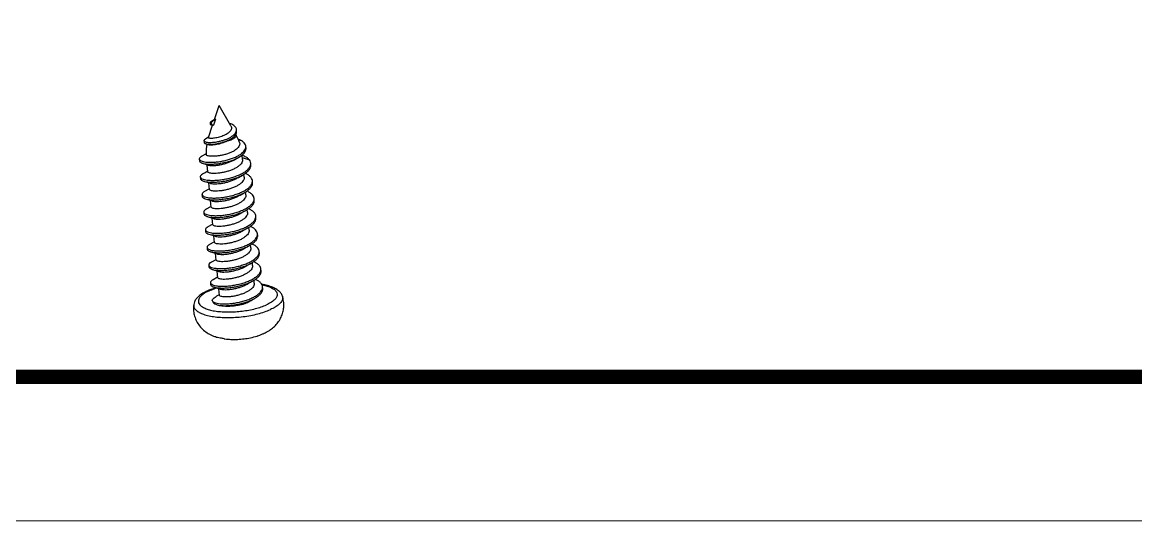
# Model space of a CAD drawing. Header units: millimetres. Extents: x 6083 to 6448, y 1315 to 1569.
# Drawn here: x 6261.82 to 6310.44, y 1315.04 to 1336.81 of the extents above; entities that cross this region are included whole.
import ezdxf

# ---------------------------------------------------------------- set-up
doc = ezdxf.new("R2010")
doc.units = ezdxf.units.MM
doc.layers.add('3_ALL_AXES', color=7, linetype='Continuous')
doc.layers.add('from', color=7, linetype='Continuous', lineweight=13)

# ---------------------------------------------------------------- blocks, each defined once
blk = doc.blocks.new('A$C496B05E0')
at = {"color": 7, "linetype": 'Continuous'}
for p, q in [((44.914, 18.848), (44.67, 18.639)), ((44.914, 18.848), (44.811, 18.489)), ((44.602, 18.653), (44.612, 18.548)), ((44.67, 18.639), (44.68, 18.534)), ((44.68, 18.534), (44.811, 18.489)), ((46.152, 18.132), (46.142, 18.237)), ((44.248, 17.59), (44.259, 17.485)), ((44.512, 17.764), (44.513, 17.771)), ((45.617, 17.579), (45.731, 17.641)), ((46.25, 17.648), (46.421, 17.595)), ((44.34, 17.418), (44.418, 17.39)), ((44.418, 17.39), (44.466, 17.373)), ((46.7, 17.156), (46.69, 17.261)), ((43.978, 16.52), (43.988, 16.415)), ((44.377, 16.827), (44.124, 16.687)), ((46.479, 16.616), (46.893, 16.47)), ((46.983, 16.177), (46.973, 16.282)), ((44.428, 16.192), (44.492, 16.17)), ((44.466, 15.812), (44.439, 15.796)), ((46.258, 15.452), (46.497, 15.585)), ((44.036, 15.482), (44.046, 15.377)), ((44.228, 15.233), (44.499, 15.145)), ((44.499, 15.145), (44.607, 15.11)), ((46.164, 15.4), (46.258, 15.452)), ((47.082, 15.15), (47.072, 15.255)), ((44.135, 14.455), (44.145, 14.35)), ((44.537, 14.769), (44.286, 14.63)), ((44.565, 14.785), (44.537, 14.769)), ((46.262, 14.372), (46.356, 14.425)), ((46.356, 14.425), (46.596, 14.558)), ((44.327, 14.206), (44.598, 14.118)), ((44.636, 13.742), (44.385, 13.603)), ((44.598, 14.118), (44.706, 14.082)), ((44.664, 13.757), (44.636, 13.742)), ((47.18, 14.123), (47.17, 14.228)), ((44.233, 13.427), (44.243, 13.322)), ((44.426, 13.179), (44.697, 13.091)), ((44.697, 13.091), (44.805, 13.055)), ((46.361, 13.345), (46.455, 13.398)), ((46.455, 13.398), (46.695, 13.531)), ((47.279, 13.095), (47.269, 13.201)), ((44.332, 12.4), (44.342, 12.295)), ((44.735, 12.714), (44.484, 12.576)), ((44.762, 12.73), (44.735, 12.714)), ((46.46, 12.318), (46.554, 12.371)), ((46.554, 12.371), (46.793, 12.503)), ((44.524, 12.152), (44.796, 12.063)), ((44.833, 11.687), (44.582, 11.548)), ((44.796, 12.063), (44.903, 12.028)), ((44.861, 11.703), (44.833, 11.687)), ((47.378, 12.068), (47.368, 12.173)), ((44.431, 11.373), (44.441, 11.268)), ((44.623, 11.124), (44.894, 11.036)), ((44.894, 11.036), (45.002, 11)), ((46.558, 11.29), (46.652, 11.343)), ((46.652, 11.343), (46.892, 11.476)), ((47.476, 11.041), (47.466, 11.146)), ((44.932, 10.66), (44.681, 10.521)), ((44.96, 10.676), (44.932, 10.66)), ((46.751, 10.316), (46.991, 10.449)), ((44.529, 10.346), (44.539, 10.24)), ((44.722, 10.097), (44.993, 10.009)), ((44.993, 10.009), (45.101, 9.973)), ((46.657, 10.263), (46.751, 10.316)), ((47.575, 10.014), (47.565, 10.119)), ((44.628, 9.318), (44.638, 9.213)), ((45.031, 9.633), (44.78, 9.494)), ((45.058, 9.648), (45.031, 9.633)), ((46.756, 9.236), (46.85, 9.289)), ((46.85, 9.289), (47.089, 9.422)), ((47.674, 8.986), (47.664, 9.091)), ((44.82, 9.07), (45.092, 8.982)), ((45.129, 8.605), (44.988, 8.527)), ((45.092, 8.982), (45.199, 8.946)), ((45.157, 8.621), (45.129, 8.605)), ((47.253, 8.542), (47.254, 8.544)), ((46.847, 8.204), (46.948, 8.262)), ((46.948, 8.262), (47.188, 8.394)), ((45.419, 6.059), (45.474, 6.049)), ((47.382, 6.226), (47.436, 6.247))]:
    blk.add_line(p, q, dxfattribs=at)
for points in [[(44.873, 18.826), (44.784, 18.768), (44.692, 18.712), (44.613, 18.665)], [(44.621, 18.54), (44.696, 18.508), (44.753, 18.483)], [(44.518, 17.787), (44.419, 17.731), (44.331, 17.683)], [(45.731, 17.641), (45.768, 17.664), (45.821, 17.696)], [(44.155, 16.282), (44.288, 16.238), (44.428, 16.192)], [(46.029, 16.482), (46.147, 16.549), (46.263, 16.614)], [(44.439, 15.796), (44.311, 15.725), (44.188, 15.657)]]:
    blk.add_lwpolyline(points, dxfattribs=at)
for centre, radius, start, end in [((44.617, 17.747), 0.107, 166.75177, 170.70974), ((44.627, 17.744), 0.117, 161.25792, 166.72119), ((45.708, 18.192), 0.464, 325.31611, 327.44959), ((45.842, 18.222), 0.302, 341.89456, 343.14906), ((45.805, 17.407), 0.925, 299.14421, 300.01951), ((46.711, 15.231), 0.362, 344.23624, 347.30715), ((47.215, 10.092), 0.351, 346.10836, 347.3047), ((46.251, 9.907), 1.804, 289.28496, 289.56175)]:
    blk.add_arc(centre, radius, start, end, dxfattribs=at)
for points, start_tangent, end_tangent in [([(44.881, 18.831), (44.872, 18.827)], (-0.92168, -0.38795), (-0.884804, -0.465964)), ([(44.914, 18.848), (44.881, 18.831)], (-0.897848, -0.440305), (-0.92168, -0.38795)), ([(44.612, 18.667), (44.608, 18.662), (44.604, 18.653)], (-0.775171, -0.631751), (-0.146103, -0.989269)), ([(44.604, 18.653), (44.604, 18.649), (44.605, 18.647)], (-0.146103, -0.989269), (0.68667, -0.726969)), ([(44.605, 18.647), (44.625, 18.641), (44.67, 18.639)], (0.68667, -0.726969), (0.999943, 0.010656)), ([(44.614, 18.548), (44.614, 18.544), (44.62, 18.539)], (-0.146103, -0.989269), (0.941361, -0.337402)), ([(44.62, 18.539), (44.635, 18.536), (44.68, 18.534)], (0.941361, -0.337402), (0.999943, 0.010656)), ([(44.752, 18.483), (44.769, 18.483), (44.811, 18.489)], (-0.563443, -0.826155), (0.983211, 0.18247)), ([(46.142, 18.237), (46.122, 18.314), (46.068, 18.399), (45.985, 18.475), (45.875, 18.542), (45.746, 18.598), (45.735, 18.602)], (-0.097612, 0.995225), (-0.941279, 0.337629)), ([(45.82, 18.453), (45.824, 18.445), (45.85, 18.363), (45.846, 18.277), (45.808, 18.188), (45.739, 18.101)], (0.492028, -0.87058), (-0.701428, -0.71274)), ([(46.131, 18.135), (46.143, 18.223), (46.142, 18.237)], (0.289862, 0.957069), (-0.097612, 0.995225)), ([(44.331, 17.683), (44.295, 17.66), (44.253, 17.614), (44.25, 17.59)], (-0.87389, -0.486123), (0.077729, -0.996975)), ([(44.25, 17.59), (44.255, 17.571), (44.299, 17.535), (44.384, 17.508), (44.503, 17.492), (44.652, 17.489), (44.823, 17.5), (45.008, 17.525), (45.201, 17.565), (45.392, 17.618), (45.573, 17.684), (45.739, 17.761), (45.882, 17.846), (45.997, 17.937), (46.08, 18.032), (46.129, 18.129)], (0.077729, -0.996975), (0.310746, 0.950493)), ([(44.34, 17.418), (44.394, 17.403), (44.513, 17.387), (44.662, 17.384), (44.833, 17.395), (45.018, 17.42), (45.211, 17.46), (45.402, 17.513), (45.583, 17.579), (45.749, 17.656), (45.821, 17.696)], (0.943279, -0.332), (0.859965, 0.510353)), ([(44.466, 17.372), (44.505, 17.362), (44.594, 17.351), (44.708, 17.35), (44.843, 17.36), (44.992, 17.381), (45.151, 17.414), (45.313, 17.458), (45.47, 17.514), (45.617, 17.579)], (0.936834, -0.349774), (0.895537, 0.444987)), ([(45.739, 18.101), (45.65, 18.025), (45.542, 17.955), (45.416, 17.891), (45.281, 17.836), (45.14, 17.792), (45.001, 17.758), (44.87, 17.735), (44.752, 17.723), (44.652, 17.721), (44.577, 17.728), (44.529, 17.743), (44.512, 17.764)], (-0.701428, -0.71274), (-0.083247, 0.996529)), ([(45.617, 17.579), (45.772, 17.62), (45.905, 17.671)], (0.976013, 0.217714), (0.911266, 0.411819)), ([(45.821, 17.696), (45.892, 17.741), (46.007, 17.832), (46.09, 17.927)], (0.859965, 0.510353), (0.568838, 0.822449)), ([(46.1, 17.942), (46.139, 18.024), (46.153, 18.118), (46.152, 18.132)], (0.537823, 0.843058), (-0.097612, 0.995225)), ([(46.421, 17.595), (46.245, 17.677), (46.235, 17.681)], (-0.867772, 0.496962), (-0.935208, 0.354098)), ([(46.69, 17.261), (46.686, 17.292), (46.639, 17.402), (46.55, 17.504), (46.421, 17.595)], (-0.092725, 0.995692), (-0.867772, 0.496962)), ([(44.26, 17.485), (44.265, 17.466), (44.309, 17.43), (44.34, 17.418)], (0.077729, -0.996975), (0.943279, -0.332)), ([(46.092, 17.056), (45.941, 16.963), (45.762, 16.88), (45.563, 16.809), (45.356, 16.752), (45.149, 16.712), (44.95, 16.687), (44.769, 16.678), (44.616, 16.684), (44.497, 16.703), (44.416, 16.734), (44.379, 16.772), (44.378, 16.784)], (-0.813962, -0.580918), (0.016347, 0.999866)), ([(46.318, 17.483), (46.329, 17.431), (46.322, 17.338), (46.28, 17.242), (46.202, 17.147), (46.092, 17.056)], (0.327393, -0.944888), (-0.813962, -0.580918)), ([(46.263, 16.614), (46.422, 16.715), (46.557, 16.831), (46.649, 16.951), (46.696, 17.07), (46.7, 17.156)], (0.872677, 0.488298), (-0.092725, 0.995692)), ([(46.451, 16.85), (46.547, 16.936), (46.639, 17.056), (46.683, 17.163)], (0.784717, 0.619855), (0.227481, 0.973783)), ([(46.683, 17.163), (46.686, 17.175), (46.69, 17.261)], (0.227481, 0.973783), (-0.092725, 0.995692)), ([(44.124, 16.687), (44.08, 16.661), (44.004, 16.594), (43.978, 16.528), (43.978, 16.52)], (-0.876699, -0.481039), (0.122135, -0.992513)), ([(43.978, 16.52), (44.003, 16.467), (44.015, 16.454)], (0.122135, -0.992513), (0.726051, -0.687641)), ([(43.988, 16.415), (44.013, 16.362), (44.088, 16.308), (44.155, 16.282)], (0.122135, -0.992513), (0.949985, -0.312295)), ([(44.015, 16.454), (44.078, 16.414), (44.2, 16.371), (44.364, 16.343), (44.563, 16.33), (44.79, 16.334), (45.036, 16.355), (45.293, 16.395), (45.551, 16.451), (45.8, 16.524), (46.032, 16.612), (46.238, 16.711), (46.412, 16.82), (46.451, 16.85)], (0.726051, -0.687641), (0.784717, 0.619855)), ([(44.155, 16.282), (44.21, 16.266), (44.374, 16.238), (44.573, 16.225), (44.8, 16.229), (45.047, 16.25), (45.303, 16.29), (45.561, 16.346), (45.81, 16.419), (46.042, 16.507), (46.248, 16.606), (46.263, 16.614)], (0.949985, -0.312295), (0.872677, 0.488298)), ([(46.491, 16.486), (46.489, 16.416), (46.447, 16.303), (46.362, 16.191), (46.237, 16.084), (46.078, 15.985), (45.892, 15.897), (45.687, 15.822), (45.473, 15.761), (45.26, 15.717), (45.056, 15.689), (44.872, 15.678), (44.715, 15.682), (44.593, 15.699), (44.51, 15.727), (44.472, 15.764), (44.471, 15.774)], (0.093392, -0.995629), (-0.014378, 0.999897)), ([(44.492, 16.169), (44.528, 16.16), (44.637, 16.145), (44.779, 16.142), (44.95, 16.153), (45.142, 16.179), (45.344, 16.22), (45.551, 16.277), (45.754, 16.35), (45.944, 16.435), (46.029, 16.482)], (0.947445, -0.319917), (0.865941, 0.500145)), ([(46.255, 16.599), (46.146, 16.546)], (-0.873345, -0.487102), (-0.920312, -0.391185)), ([(46.377, 16.684), (46.364, 16.673), (46.268, 16.606)], (-0.740485, -0.672073), (-0.865802, -0.500387)), ([(46.893, 16.47), (46.777, 16.581), (46.615, 16.678), (46.468, 16.741)], (-0.618963, 0.78542), (-0.937742, 0.347332)), ([(46.973, 16.282), (46.96, 16.346), (46.893, 16.47)], (-0.095484, 0.995431), (-0.618963, 0.78542)), ([(46.967, 16.183), (46.972, 16.215), (46.973, 16.282)], (0.211094, 0.977466), (-0.095484, 0.995431)), ([(44.188, 15.657), (44.156, 15.639), (44.069, 15.567), (44.036, 15.497), (44.037, 15.482)], (-0.876677, -0.481079), (0.12967, -0.991557)), ([(44.073, 15.413), (44.135, 15.372), (44.263, 15.325), (44.438, 15.293), (44.653, 15.278), (44.9, 15.28), (45.169, 15.303), (45.451, 15.345), (45.736, 15.407), (46.011, 15.487), (46.267, 15.584), (46.495, 15.695), (46.686, 15.817), (46.833, 15.947), (46.929, 16.081), (46.967, 16.183)], (0.715012, -0.699112), (0.211094, 0.977466)), ([(44.228, 15.234), (44.273, 15.22), (44.448, 15.188), (44.663, 15.172), (44.91, 15.175), (45.179, 15.198), (45.462, 15.24), (45.746, 15.302), (46.021, 15.382), (46.278, 15.479), (46.497, 15.585)], (0.951177, -0.308645), (0.876384, 0.481613)), ([(46.497, 15.585), (46.505, 15.59), (46.696, 15.712), (46.843, 15.842), (46.939, 15.976), (46.982, 16.11), (46.983, 16.177)], (0.876384, 0.481613), (-0.095484, 0.995431)), ([(47.072, 15.255), (47.07, 15.265), (47.026, 15.393), (46.928, 15.511), (46.779, 15.617), (46.647, 15.683)], (-0.093531, 0.995616), (-0.918074, 0.396408)), ([(44.037, 15.482), (44.058, 15.43), (44.073, 15.413)], (0.12967, -0.991557), (0.715012, -0.699112)), ([(44.047, 15.377), (44.068, 15.325), (44.145, 15.267), (44.228, 15.234)], (0.12967, -0.991557), (0.951177, -0.308645)), ([(44.136, 14.455), (44.141, 14.43), (44.195, 14.368), (44.303, 14.316), (44.459, 14.277), (44.658, 14.255), (44.893, 14.25), (45.154, 14.264), (45.433, 14.298), (45.717, 14.352), (45.997, 14.425), (46.263, 14.515), (46.504, 14.62), (46.711, 14.738), (46.876, 14.865), (46.994, 14.998), (47.06, 15.133)], (0.072832, -0.997344), (0.271609, 0.962408)), ([(46.318, 15.045), (46.157, 14.947), (45.966, 14.86), (45.758, 14.786), (45.546, 14.728), (45.337, 14.686), (45.135, 14.66), (44.953, 14.65), (44.801, 14.655), (44.684, 14.673), (44.606, 14.702), (44.57, 14.739), (44.569, 14.747)], (-0.820587, -0.571522), (-0.017062, 0.999854)), ([(44.607, 15.109), (44.643, 15.099), (44.76, 15.081), (44.91, 15.076), (45.092, 15.086), (45.297, 15.113), (45.509, 15.155), (45.719, 15.212), (45.926, 15.286), (46.116, 15.374), (46.164, 15.4)], (0.949526, -0.313687), (0.870451, 0.492255)), ([(46.59, 15.459), (46.585, 15.377), (46.539, 15.263), (46.447, 15.15), (46.318, 15.045)], (0.092673, -0.995697), (-0.820587, -0.571522)), ([(46.596, 14.558), (46.721, 14.633), (46.886, 14.76), (47.004, 14.893), (47.07, 15.027), (47.082, 15.15)], (0.876422, 0.481544), (-0.093531, 0.995616)), ([(47.064, 15.151), (47.072, 15.255)], (0.219652, 0.975578), (-0.093531, 0.995616)), ([(44.286, 14.63), (44.197, 14.57), (44.142, 14.498), (44.136, 14.455)], (-0.875956, -0.482391), (0.072832, -0.997344)), ([(44.146, 14.35), (44.151, 14.325), (44.206, 14.263), (44.313, 14.211), (44.327, 14.206)], (0.072832, -0.997344), (0.952436, -0.304738)), ([(44.327, 14.206), (44.469, 14.172), (44.669, 14.149), (44.903, 14.145), (45.164, 14.159), (45.443, 14.193), (45.727, 14.247), (46.007, 14.32), (46.273, 14.41), (46.514, 14.515), (46.596, 14.558)], (0.952436, -0.304738), (0.876422, 0.481544)), ([(44.706, 14.082), (44.742, 14.072), (44.859, 14.054), (45.011, 14.049), (45.193, 14.059), (45.394, 14.085), (45.604, 14.127), (45.816, 14.184), (46.024, 14.259), (46.215, 14.346), (46.262, 14.372)], (0.949046, -0.315138), (0.870451, 0.492255)), ([(46.689, 14.432), (46.683, 14.345), (46.636, 14.234), (46.545, 14.122), (46.417, 14.017)], (0.092098, -0.99575), (-0.820587, -0.571522)), ([(47.17, 14.228), (47.15, 14.314), (47.073, 14.436), (46.945, 14.547), (46.769, 14.645), (46.748, 14.654)], (-0.098465, 0.995141), (-0.917195, 0.398438)), ([(44.269, 13.361), (44.351, 13.309), (44.488, 13.264), (44.67, 13.235), (44.891, 13.222), (45.142, 13.228), (45.415, 13.254), (45.698, 13.3), (45.981, 13.365), (46.254, 13.448), (46.506, 13.547), (46.728, 13.66), (46.912, 13.784), (47.05, 13.915), (47.138, 14.049), (47.164, 14.127)], (0.698811, -0.715307), (0.21573, 0.976453)), ([(46.417, 14.017), (46.257, 13.921), (46.07, 13.835), (45.865, 13.761), (45.653, 13.703), (45.442, 13.66), (45.242, 13.634), (45.061, 13.623), (44.907, 13.627), (44.786, 13.645), (44.706, 13.673), (44.67, 13.71), (44.668, 13.719)], (-0.820587, -0.571522), (-0.016357, 0.999866)), ([(46.695, 13.531), (46.738, 13.555), (46.922, 13.679), (47.06, 13.81), (47.148, 13.944), (47.181, 14.079), (47.18, 14.123)], (0.876279, 0.481804), (-0.098465, 0.995141)), ([(47.269, 13.201), (47.264, 13.233), (47.21, 13.359), (47.103, 13.476), (46.946, 13.579), (46.843, 13.628)], (-0.092093, 0.99575), (-0.918237, 0.396031)), ([(47.164, 14.127), (47.171, 14.184), (47.17, 14.228)], (0.21573, 0.976453), (-0.098465, 0.995141)), ([(44.385, 13.603), (44.335, 13.572), (44.257, 13.5), (44.233, 13.43), (44.233, 13.427)], (-0.87575, -0.482765), (0.106398, -0.994324)), ([(44.233, 13.427), (44.265, 13.365), (44.269, 13.361)], (0.106398, -0.994324), (0.698811, -0.715307)), ([(44.243, 13.322), (44.275, 13.26), (44.361, 13.204), (44.426, 13.179)], (0.106398, -0.994324), (0.951345, -0.308126)), ([(44.373, 12.328), (44.408, 12.303), (44.524, 12.254), (44.688, 12.218), (44.894, 12.198), (45.134, 12.196), (45.399, 12.214), (45.679, 12.251), (45.963, 12.309), (46.242, 12.384), (46.504, 12.477), (46.739, 12.585), (46.94, 12.705), (47.098, 12.833), (47.207, 12.966), (47.263, 13.101)], (0.757557, -0.652769), (0.207689, 0.978195)), ([(44.426, 13.179), (44.498, 13.159), (44.68, 13.13), (44.901, 13.117), (45.152, 13.123), (45.425, 13.149), (45.708, 13.195), (45.991, 13.26), (46.264, 13.343), (46.516, 13.442), (46.695, 13.531)], (0.951345, -0.308126), (0.876279, 0.481804)), ([(46.516, 12.99), (46.355, 12.894), (46.17, 12.807), (45.968, 12.735), (45.759, 12.677), (45.547, 12.634), (45.345, 12.607), (45.164, 12.596), (45.011, 12.6), (44.888, 12.617), (44.806, 12.646), (44.768, 12.682), (44.767, 12.692)], (-0.820587, -0.571522), (-0.016363, 0.999866)), ([(44.804, 13.055), (44.844, 13.044), (44.965, 13.026), (45.118, 13.022), (45.3, 13.033), (45.5, 13.059), (45.711, 13.101), (45.923, 13.16), (46.128, 13.233), (46.314, 13.32), (46.361, 13.345)], (0.947887, -0.318607), (0.870451, 0.492255)), ([(46.787, 13.404), (46.781, 13.315), (46.733, 13.204), (46.643, 13.095), (46.516, 12.99)], (0.092296, -0.995732), (-0.820587, -0.571522)), ([(46.793, 12.503), (46.95, 12.6), (47.108, 12.728), (47.217, 12.861), (47.273, 12.996), (47.279, 13.095)], (0.876502, 0.481398), (-0.092093, 0.99575)), ([(47.263, 13.101), (47.269, 13.201)], (0.207689, 0.978195), (-0.092093, 0.99575)), ([(44.484, 12.576), (44.481, 12.574), (44.381, 12.503), (44.335, 12.432), (44.333, 12.4)], (-0.876967, -0.480551), (0.104102, -0.994567)), ([(44.333, 12.4), (44.344, 12.364), (44.373, 12.328)], (0.104102, -0.994567), (0.757557, -0.652769)), ([(44.524, 12.152), (44.534, 12.149), (44.698, 12.113), (44.904, 12.093), (45.144, 12.091), (45.409, 12.109), (45.689, 12.146), (45.973, 12.203), (46.252, 12.279), (46.514, 12.372), (46.749, 12.48), (46.793, 12.503)], (0.952191, -0.305504), (0.876502, 0.481398)), ([(44.903, 12.027), (44.946, 12.016), (45.069, 11.999), (45.222, 11.995), (45.402, 12.006), (45.605, 12.033), (45.816, 12.076), (46.026, 12.134), (46.227, 12.206), (46.413, 12.292), (46.46, 12.318)], (0.947364, -0.320159), (0.870451, 0.492255)), ([(46.886, 12.377), (46.887, 12.364), (46.872, 12.262), (46.82, 12.159), (46.733, 12.059), (46.614, 11.963)], (0.097683, -0.995218), (-0.820587, -0.571522)), ([(47.368, 12.173), (47.337, 12.282), (47.251, 12.403), (47.114, 12.512), (46.947, 12.599)], (-0.098749, 0.995112), (-0.916828, 0.399282)), ([(44.343, 12.295), (44.354, 12.259), (44.418, 12.198), (44.524, 12.152)], (0.104102, -0.994567), (0.952191, -0.305504)), ([(44.477, 11.297), (44.574, 11.243), (44.72, 11.202), (44.911, 11.176), (45.139, 11.167), (45.395, 11.178), (45.67, 11.207), (45.953, 11.257), (46.235, 11.326), (46.504, 11.412), (46.75, 11.514), (46.965, 11.629), (47.14, 11.754), (47.268, 11.886), (47.346, 12.02), (47.361, 12.071)], (0.761869, -0.647732), (0.218877, 0.975753)), ([(46.614, 11.963), (46.454, 11.866), (46.266, 11.779), (46.062, 11.706), (45.854, 11.649), (45.642, 11.606), (45.437, 11.579), (45.254, 11.569), (45.102, 11.573), (44.982, 11.591), (44.902, 11.62), (44.866, 11.657), (44.865, 11.665)], (-0.820587, -0.571522), (-0.017633, 0.999845)), ([(46.892, 11.476), (46.981, 11.528), (47.154, 11.653), (47.281, 11.784), (47.357, 11.918), (47.379, 12.051), (47.378, 12.068)], (0.876316, 0.481737), (-0.098482, 0.995139)), ([(47.361, 12.071), (47.369, 12.154), (47.368, 12.173)], (0.218877, 0.975753), (-0.098749, 0.995112)), ([(44.582, 11.548), (44.51, 11.502), (44.444, 11.43), (44.431, 11.373)], (-0.875001, -0.484121), (0.063137, -0.998005)), ([(44.431, 11.373), (44.433, 11.361), (44.477, 11.297)], (0.063137, -0.998005), (0.761869, -0.647732)), ([(44.441, 11.268), (44.444, 11.251), (44.491, 11.188), (44.591, 11.135), (44.623, 11.124)], (0.061972, -0.998078), (0.95224, -0.305351)), ([(44.566, 10.278), (44.633, 10.233), (44.763, 10.187), (44.94, 10.156), (45.156, 10.141), (45.403, 10.145), (45.672, 10.168), (45.954, 10.211), (46.237, 10.273), (46.512, 10.353), (46.767, 10.45), (46.994, 10.561), (47.183, 10.683), (47.328, 10.813), (47.424, 10.947), (47.46, 11.046)], (0.708488, -0.705723), (0.211499, 0.977378)), ([(44.623, 11.124), (44.74, 11.095), (44.933, 11.07), (45.162, 11.062), (45.418, 11.073), (45.693, 11.104), (45.976, 11.155), (46.256, 11.224), (46.524, 11.311), (46.768, 11.413), (46.892, 11.476)], (0.95224, -0.305351), (0.876316, 0.481737)), ([(45.002, 11), (45.04, 10.99), (45.16, 10.972), (45.312, 10.967), (45.495, 10.978), (45.699, 11.005), (45.912, 11.048), (46.12, 11.105), (46.324, 11.178), (46.512, 11.265), (46.558, 11.29)], (0.948859, -0.315702), (0.870451, 0.492255)), ([(46.985, 11.35), (46.98, 11.266), (46.932, 11.153), (46.841, 11.041), (46.713, 10.936)], (0.092671, -0.995697), (-0.820587, -0.571522)), ([(46.991, 10.449), (47.03, 10.471), (47.214, 10.594), (47.353, 10.724), (47.442, 10.858), (47.477, 10.991), (47.476, 11.041)], (0.876286, 0.481791), (-0.097815, 0.995205)), ([(47.466, 11.146), (47.453, 11.212), (47.385, 11.335), (47.265, 11.448), (47.097, 11.548), (47.041, 11.574)], (-0.095765, 0.995404), (-0.917885, 0.396847)), ([(47.46, 11.046), (47.466, 11.081), (47.466, 11.146)], (0.211499, 0.977378), (-0.095765, 0.995404)), ([(44.681, 10.521), (44.643, 10.499), (44.559, 10.427), (44.529, 10.357), (44.53, 10.346)], (-0.876413, -0.48156), (0.126806, -0.991928)), ([(44.722, 10.097), (44.798, 10.076), (44.98, 10.047), (45.2, 10.035), (45.451, 10.042), (45.722, 10.067), (46.004, 10.113), (46.285, 10.178), (46.557, 10.26), (46.808, 10.359), (46.991, 10.449)], (0.951447, -0.307813), (0.876286, 0.481791)), ([(46.713, 10.936), (46.551, 10.838), (46.359, 10.75), (46.151, 10.676), (45.94, 10.619), (45.729, 10.577), (45.526, 10.551), (45.345, 10.541), (45.194, 10.546), (45.078, 10.564), (44.999, 10.593), (44.965, 10.63), (44.964, 10.638)], (-0.820587, -0.571522), (-0.018967, 0.99982)), ([(47.565, 10.119), (47.562, 10.14), (47.513, 10.266), (47.411, 10.384), (47.259, 10.488), (47.139, 10.546)], (-0.09233, 0.995728), (-0.918248, 0.396006)), ([(44.53, 10.346), (44.554, 10.291), (44.566, 10.278)], (0.126806, -0.991928), (0.708488, -0.705723)), ([(44.539, 10.24), (44.573, 10.176), (44.66, 10.12), (44.722, 10.097)], (0.096463, -0.995337), (0.951447, -0.307813)), ([(44.671, 9.245), (44.699, 9.225), (44.812, 9.174), (44.973, 9.138), (45.176, 9.117), (45.413, 9.114), (45.676, 9.13), (45.955, 9.166), (46.239, 9.222), (46.518, 9.296), (46.781, 9.388), (47.018, 9.494), (47.221, 9.613), (47.382, 9.74), (47.495, 9.873), (47.556, 10.008)], (0.764591, -0.644516), (0.240082, 0.970753)), ([(46.812, 9.908), (46.651, 9.812), (46.463, 9.725), (46.256, 9.651), (46.044, 9.593), (45.833, 9.55), (45.633, 9.524), (45.451, 9.514), (45.298, 9.519), (45.179, 9.536), (45.1, 9.565), (45.064, 9.602), (45.063, 9.61)], (-0.820587, -0.571522), (-0.015821, 0.999875)), ([(45.1, 9.973), (45.135, 9.963), (45.252, 9.945), (45.403, 9.94), (45.584, 9.95), (45.787, 9.976), (45.998, 10.017), (46.209, 10.075), (46.417, 10.149), (46.609, 10.237), (46.657, 10.263)], (0.949509, -0.313741), (0.870452, 0.492254)), ([(47.083, 10.323), (47.078, 10.239), (47.031, 10.126), (46.94, 10.014), (46.812, 9.908)], (0.092224, -0.995738), (-0.820587, -0.571522)), ([(47.089, 9.422), (47.27, 9.535), (47.421, 9.664), (47.523, 9.797), (47.572, 9.931), (47.575, 10.014)], (0.876476, 0.481445), (-0.093315, 0.995637)), ([(47.558, 10.015), (47.565, 10.119)], (0.219762, 0.975554), (-0.09233, 0.995728)), ([(44.78, 9.494), (44.681, 9.425), (44.632, 9.353), (44.629, 9.318)], (-0.876824, -0.480811), (0.093953, -0.995577)), ([(44.629, 9.318), (44.638, 9.286), (44.671, 9.245)], (0.093953, -0.995577), (0.764591, -0.644516)), ([(44.639, 9.213), (44.658, 9.164), (44.732, 9.106), (44.82, 9.07)], (0.128987, -0.991646), (0.951301, -0.308264)), ([(44.82, 9.07), (44.857, 9.059), (45.029, 9.026), (45.241, 9.009), (45.484, 9.011), (45.751, 9.032), (46.031, 9.072), (46.314, 9.132), (46.589, 9.211), (46.847, 9.306), (47.077, 9.415), (47.089, 9.422)], (0.951301, -0.308264), (0.876476, 0.481445)), ([(45.199, 8.946), (45.237, 8.935), (45.356, 8.918), (45.509, 8.913), (45.691, 8.923), (45.891, 8.949), (46.102, 8.991), (46.314, 9.049), (46.521, 9.124), (46.709, 9.211), (46.756, 9.236)], (0.948394, -0.317094), (0.870451, 0.492255)), ([(47.182, 9.295), (47.176, 9.206), (47.128, 9.096), (47.038, 8.986), (46.91, 8.881)], (0.092221, -0.995739), (-0.820587, -0.571522)), ([(47.664, 9.091), (47.635, 9.197), (47.551, 9.317), (47.415, 9.426), (47.242, 9.518)], (-0.099019, 0.995086), (-0.917198, 0.398431)), ([(47.657, 8.989), (47.665, 9.068), (47.664, 9.091)], (0.218493, 0.975839), (-0.099019, 0.995086)), ([(44.728, 8.281), (44.77, 8.217), (44.866, 8.163), (45.011, 8.121), (45.2, 8.095), (45.427, 8.085), (45.682, 8.095), (45.957, 8.124), (46.24, 8.173), (46.522, 8.241), (46.791, 8.327), (47.039, 8.429), (47.253, 8.542)], (0.213228, -0.977003), (0.85452, 0.519418)), ([(44.728, 8.281), (44.792, 8.38), (44.903, 8.475), (44.988, 8.527)], (0.359165, 0.933274), (0.875058, 0.484019)), ([(46.91, 8.881), (46.75, 8.784), (46.565, 8.699), (46.362, 8.626), (46.151, 8.567), (45.94, 8.524), (45.739, 8.498), (45.558, 8.487), (45.405, 8.491), (45.283, 8.508), (45.201, 8.536), (45.163, 8.573), (45.162, 8.583)], (-0.820587, -0.571522), (-0.017872, 0.99984)), ([(47.188, 8.394), (47.325, 8.477), (47.487, 8.604), (47.601, 8.736), (47.664, 8.87), (47.674, 8.986)], (0.876458, 0.481478), (-0.09283, 0.995682)), ([(47.254, 8.544), (47.431, 8.668), (47.561, 8.8), (47.64, 8.934), (47.657, 8.989)], (0.853891, 0.520451), (0.218493, 0.975839)), ([(44.728, 8.281), (44.762, 8.201), (44.834, 8.127), (44.941, 8.061), (45.081, 8.005)], (0.176457, -0.984308), (0.950651, -0.310261)), ([(45.081, 8.005), (45.283, 7.985), (45.52, 7.981), (45.782, 7.998), (46.059, 8.033), (46.343, 8.088), (46.621, 8.162), (46.883, 8.253), (47.121, 8.359), (47.188, 8.394)], (0.987454, -0.15791), (0.876458, 0.481478)), ([(45.081, 8.005), (45.214, 7.984), (45.357, 7.969), (45.509, 7.961), (45.669, 7.959), (45.839, 7.966), (46.017, 7.981), (46.202, 8.006), (46.39, 8.043), (46.569, 8.091), (46.722, 8.145), (46.847, 8.204)], (0.982351, -0.187049), (0.873874, 0.486153)), ([(47.185, 8.39), (47.118, 8.335), (46.998, 8.266), (46.855, 8.207)], (-0.711633, -0.702552), (-0.942278, -0.334833)), ([(45.419, 6.059), (45.231, 6.091), (45.184, 6.101)], (-0.990736, 0.135805), (-0.97517, 0.221456)), ([(47.436, 6.247), (47.574, 6.297), (47.681, 6.341)], (0.949015, 0.315232), (0.91505, 0.403339))]:
    blk.add_spline(points, degree=3, dxfattribs=dict(at, start_tangent=start_tangent, end_tangent=end_tangent))
at = {"layer": '3_ALL_AXES', "color": 7, "linetype": 'Continuous'}
for p, q in [((44.866, 18.821), (45.143, 19.646)), ((45.82, 18.453), (45.143, 19.646)), ((44.513, 17.771), (44.752, 18.484)), ((46.113, 17.935), (46.103, 17.953)), ((46.491, 16.486), (46.466, 16.753)), ((44.47, 15.774), (44.43, 16.191)), ((46.59, 15.459), (46.573, 15.633)), ((44.569, 14.747), (44.531, 15.135)), ((46.689, 14.432), (46.672, 14.604)), ((44.667, 13.719), (44.63, 14.107)), ((44.766, 12.692), (44.729, 13.08)), ((46.787, 13.405), (46.771, 13.577)), ((46.886, 12.377), (46.869, 12.55)), ((44.865, 11.665), (44.828, 12.053)), ((44.963, 10.638), (44.926, 11.026)), ((46.985, 11.35), (46.968, 11.521)), ((47.083, 10.323), (47.067, 10.496)), ((45.062, 9.61), (45.025, 9.998)), ((47.182, 9.295), (47.165, 9.469)), ((45.161, 8.583), (45.124, 8.971)), ((47.681, 6.341), (47.706, 6.352))]:
    blk.add_line(p, q, dxfattribs=at)
for centre, radius, start, end in [((43.736, 16.588), 2.732, 19.10673, 29.53569), ((47.13, 16.909), 2.756, 169.93065, 181.6992), ((47.141, 16.908), 2.767, 181.6908, 182.5694), ((45.822, 5.821), 3.317, 112.71302, 114.30889), ((45.66, 6.399), 2.69, 114.29282, 116.18393), ((46.602, 8.801), 2.687, 294.25736, 299.34389)]:
    blk.add_arc(centre, radius, start, end, dxfattribs=at)
for points, start_tangent, end_tangent in [([(46.12, 17.922), (46.124, 17.859), (46.088, 17.794), (46.014, 17.731), (45.905, 17.671)], (0.360759, -0.932659), (-0.911266, -0.411819)), ([(46.113, 17.935), (46.12, 17.922)], (0.487776, -0.872969), (0.360759, -0.932659)), ([(48.813, 8.538), (48.73, 8.701), (48.589, 8.853), (48.385, 8.989), (48.109, 9.105), (47.792, 9.19), (47.621, 9.222)], (-0.318354, 0.947972), (-0.987092, 0.160155)), ([(47.639, 9.189), (47.801, 9.154), (48.067, 9.072), (48.276, 8.97), (48.423, 8.853), (48.502, 8.722), (48.513, 8.583), (48.453, 8.44), (48.326, 8.297), (48.135, 8.158), (47.885, 8.028)], (0.982488, -0.186326), (-0.911266, -0.411819)), ([(44.457, 8.844), (44.186, 8.703), (43.96, 8.542), (43.801, 8.377), (43.701, 8.209), (43.654, 8.042)], (-0.911266, -0.411819), (-0.132087, -0.991238)), ([(44.473, 8.813), (44.304, 8.72), (44.113, 8.581), (43.986, 8.438), (43.926, 8.295), (43.937, 8.156), (44.016, 8.026), (44.163, 7.908), (44.372, 7.806), (44.637, 7.724), (44.951, 7.663), (45.303, 7.626), (45.682, 7.614), (46.078, 7.627), (46.479, 7.664), (46.871, 7.725), (47.244, 7.808), (47.585, 7.91), (47.885, 8.028)], (-0.897178, -0.441669), (0.911266, 0.411819)), ([(44.959, 9.028), (44.777, 8.97), (44.541, 8.88)], (-0.958185, -0.286151), (-0.922381, -0.38628)), ([(44.553, 8.85), (44.853, 8.968), (44.998, 9.015)], (0.911266, 0.411819), (0.956917, 0.290361)), ([(47.919, 6.459), (47.997, 6.505), (48.239, 6.677), (48.457, 6.885), (48.64, 7.127), (48.774, 7.388), (48.861, 7.665), (48.898, 7.954), (48.882, 8.248), (48.813, 8.538)], (0.87115, 0.491016), (-0.318354, 0.947972)), ([(48.813, 8.538), (48.825, 8.381), (48.758, 8.22), (48.615, 8.058), (48.4, 7.902), (48.118, 7.755)], (0.312559, -0.949898), (-0.911266, -0.411819)), ([(43.654, 8.042), (43.642, 7.743), (43.685, 7.441), (43.785, 7.152), (43.946, 6.87), (44.167, 6.616), (44.434, 6.406), (44.719, 6.253), (44.912, 6.177)], (-0.132087, -0.991238), (0.946514, -0.322662)), ([(43.654, 8.042), (43.668, 7.899), (43.757, 7.752), (43.923, 7.62), (44.159, 7.505), (44.457, 7.412), (44.811, 7.344), (45.207, 7.303), (45.635, 7.289), (46.082, 7.303), (46.533, 7.345), (46.975, 7.414), (47.395, 7.507), (47.78, 7.622), (48.118, 7.755)], (-0.123858, -0.9923), (0.911266, 0.411819)), ([(44.912, 6.177), (45.036, 6.139), (45.184, 6.101)], (0.946514, -0.322662), (0.975116, -0.221695)), ([(45.474, 6.049), (45.821, 6.019), (46.208, 6.02), (46.582, 6.052), (46.956, 6.113), (47.34, 6.213), (47.382, 6.227)], (0.991249, -0.132004), (0.950307, 0.311313))]:
    blk.add_spline(points, degree=3, dxfattribs=dict(at, start_tangent=start_tangent, end_tangent=end_tangent))

msp = doc.modelspace()

# ---------------------------------------------------------------- linework, layer by layer
at = {"layer": 'from'}
msp.add_lwpolyline([(6082.95, 1315.042), (6447.863, 1315.042), (6447.863, 1568.624), (6082.95, 1568.624)], close=True, dxfattribs=at)
at = {"layer": 'from', "const_width": 0.629}
msp.add_lwpolyline([(6089.239, 1321.331), (6089.239, 1562.335), (6441.574, 1562.335), (6441.574, 1321.331), (6089.239, 1321.331)], dxfattribs=at)

# ---------------------------------------------------------------- block references
at = {"xscale": 0.75, "yscale": 0.75, "zscale": 0.75}
msp.add_blockref('A$C496B05E0', (6236.565, 1318.448), dxfattribs=at)

doc.saveas('drawing.dxf')
